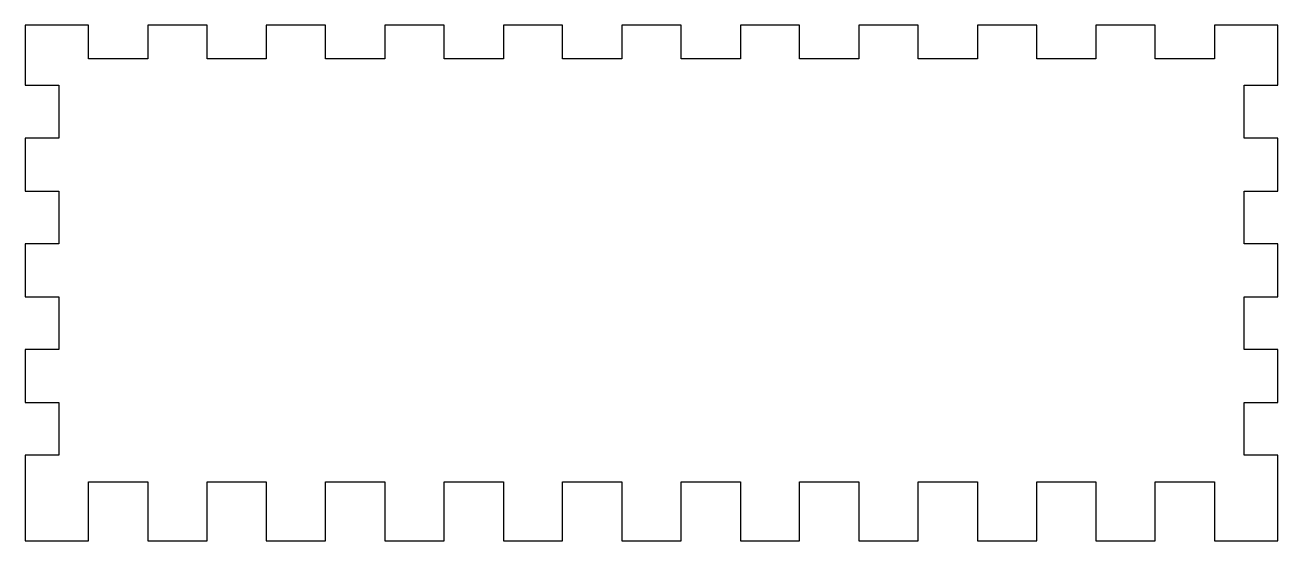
# Model space of a CAD drawing. Header units: millimetres. Extents: x -4 to 144, y -7 to 54.
import ezdxf

# ---------------------------------------------------------------- set-up
doc = ezdxf.new("R2010")
doc.units = ezdxf.units.MM

msp = doc.modelspace()

# ---------------------------------------------------------------- linework, layer by layer
at = {"color": 7, "linetype": 'Continuous', "lineweight": 25}
for p, q in [((3.5, 54), (-4, 54)), ((-4, 54), (-4, 46.875)), ((3.5, 50), (3.5, 54)), ((17.5, 54), (10.5, 54)), ((10.5, 54), (10.5, 50)), ((17.5, 50), (17.5, 54)), ((31.5, 54), (24.5, 54)), ((24.5, 54), (24.5, 50)), ((31.5, 50), (31.5, 54)), ((45.5, 54), (38.5, 54)), ((38.5, 54), (38.5, 50)), ((45.5, 50), (45.5, 54)), ((59.5, 54), (52.5, 54)), ((52.5, 54), (52.5, 50)), ((59.5, 50), (59.5, 54)), ((73.5, 54), (66.5, 54)), ((66.5, 54), (66.5, 50)), ((73.5, 50), (73.5, 54)), ((87.5, 54), (80.5, 54)), ((80.5, 54), (80.5, 50)), ((87.5, 50), (87.5, 54)), ((101.5, 54), (94.5, 54)), ((94.5, 54), (94.5, 50)), ((101.5, 50), (101.5, 54)), ((115.5, 54), (108.5, 54)), ((108.5, 54), (108.5, 50)), ((115.5, 50), (115.5, 54)), ((129.5, 54), (122.5, 54)), ((122.5, 54), (122.5, 50)), ((129.5, 50), (129.5, 54)), ((144, 54), (136.5, 54)), ((136.5, 54), (136.5, 50)), ((144, 46.875), (144, 54)), ((10.5, 50), (3.5, 50)), ((24.5, 50), (17.5, 50)), ((38.5, 50), (31.5, 50)), ((52.5, 50), (45.5, 50)), ((66.5, 50), (59.5, 50)), ((80.5, 50), (73.5, 50)), ((94.5, 50), (87.5, 50)), ((108.5, 50), (101.5, 50)), ((122.5, 50), (115.5, 50)), ((136.5, 50), (129.5, 50)), ((-4, 46.875), (0, 46.875)), ((0, 46.875), (0, 40.625)), ((140, 40.625), (140, 46.875)), ((140, 46.875), (144, 46.875)), ((0, 40.625), (-4, 40.625)), ((-4, 40.625), (-4, 34.375)), ((144, 40.625), (140, 40.625)), ((144, 34.375), (144, 40.625)), ((-4, 34.375), (0, 34.375)), ((0, 34.375), (0, 28.125)), ((140, 28.125), (140, 34.375)), ((140, 34.375), (144, 34.375)), ((0, 28.125), (-4, 28.125)), ((-4, 28.125), (-4, 21.875)), ((144, 28.125), (140, 28.125)), ((144, 21.875), (144, 28.125)), ((-4, 21.875), (0, 21.875)), ((0, 21.875), (0, 15.625)), ((140, 15.625), (140, 21.875)), ((140, 21.875), (144, 21.875)), ((0, 15.625), (-4, 15.625)), ((-4, 15.625), (-4, 9.375)), ((144, 15.625), (140, 15.625)), ((144, 9.375), (144, 15.625)), ((-4, 9.375), (0, 9.375)), ((0, 9.375), (0, 3.125)), ((140, 3.125), (140, 9.375)), ((140, 9.375), (144, 9.375)), ((0, 3.125), (-4, 3.125)), ((-4, 3.125), (-4, -7)), ((144, 3.125), (140, 3.125)), ((144, -7), (144, 3.125)), ((3.5, -7), (3.5, 0)), ((3.5, 0), (10.5, 0)), ((10.5, 0), (10.5, -7)), ((17.5, -7), (17.5, 0)), ((17.5, 0), (24.5, 0)), ((24.5, 0), (24.5, -7)), ((31.5, -7), (31.5, 0)), ((31.5, 0), (38.5, 0)), ((38.5, 0), (38.5, -7)), ((45.5, -7), (45.5, 0)), ((45.5, 0), (52.5, 0)), ((52.5, 0), (52.5, -7)), ((59.5, -7), (59.5, 0)), ((59.5, 0), (66.5, 0)), ((66.5, 0), (66.5, -7)), ((73.5, -7), (73.5, 0)), ((73.5, 0), (80.5, 0)), ((80.5, 0), (80.5, -7)), ((87.5, -7), (87.5, 0)), ((87.5, 0), (94.5, 0)), ((94.5, 0), (94.5, -7)), ((101.5, -7), (101.5, 0)), ((101.5, 0), (108.5, 0)), ((108.5, 0), (108.5, -7)), ((115.5, -7), (115.5, 0)), ((115.5, 0), (122.5, 0)), ((122.5, 0), (122.5, -7)), ((129.5, -7), (129.5, 0)), ((129.5, 0), (136.5, 0)), ((136.5, 0), (136.5, -7)), ((-4, -7), (3.5, -7)), ((10.5, -7), (17.5, -7)), ((24.5, -7), (31.5, -7)), ((38.5, -7), (45.5, -7)), ((52.5, -7), (59.5, -7)), ((66.5, -7), (73.5, -7)), ((80.5, -7), (87.5, -7)), ((94.5, -7), (101.5, -7)), ((108.5, -7), (115.5, -7)), ((122.5, -7), (129.5, -7)), ((136.5, -7), (144, -7))]:
    msp.add_line(p, q, dxfattribs=at)

doc.saveas('drawing.dxf')
